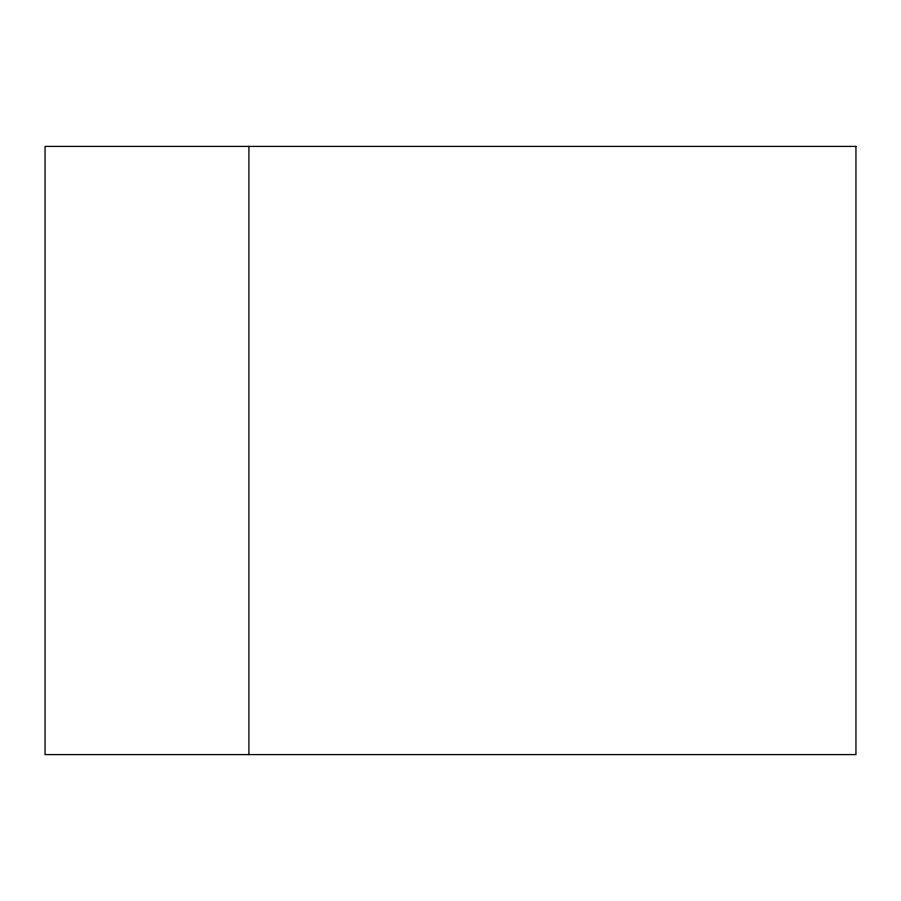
<?xml version="1.0" encoding="UTF-8"?>
<svg xmlns="http://www.w3.org/2000/svg" width="901" height="901" viewBox="0 0 901 901"><rect width="100%" height="100%" fill="white"/><g stroke="black" fill="none" stroke-linecap="round" stroke-linejoin="round"><path stroke-width="1.35" d="M248.913 146.412L248.913 754.587M855.95 146.412L45.05 146.412L45.05 754.587L855.95 754.587L855.95 146.412"/></g></svg>
